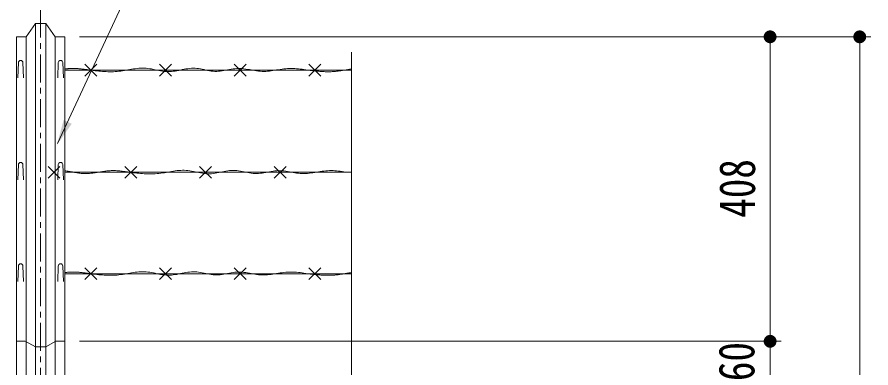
# Model space of a CAD drawing. Units: millimetres, scale not verified. Extents: x -4455 to 4455, y -3150 to 3150.
# Drawn here: x -1525 to -381, y 1366 to 1837 of the extents above; entities that cross this region are included whole.
import ezdxf
from ezdxf.enums import TextEntityAlignment as Align

# ---------------------------------------------------------------- set-up
doc = ezdxf.new("R2010")
doc.units = ezdxf.units.MM
doc.header["$LTSCALE"] = 30
doc.linetypes.add('USER1', pattern=[2, 1.25, -0.25, 0.25, -0.25])
doc.linetypes.add('USER2', pattern=[1.125, 0.75, -0.125, 0.125, -0.125])
for name, color, linetype, lineweight in [('0-0_D-STR-TXT', 3, 'Continuous', 13), ('0-1_D-STR2', 2, 'Continuous', 13), ('0-2_D-STR-DIM', 4, 'Continuous', 13), ('0-3_D-BMK', 2, 'USER2', 13), ('0-4_D-STR1', 1, 'Continuous', 18), ('0-E_SUNPOU', 1, 'Continuous', 18)]:
    doc.layers.add(name, color=color, linetype=linetype, lineweight=lineweight)
doc.styles.add('ＭＳ ゴシック', font='')
doc.styles.get('ＭＳ ゴシック').set_extended_font_data('MS Gothic')

# ---------------------------------------------------------------- blocks, each defined once
blk = doc.blocks.new('M1')
at = {"layer": '0-E_SUNPOU'}
blk.add_line((-7.5, 0), (-57.86, 0), dxfattribs=at)
for points in [[(0, 0), (-7.5, 0), (-7.44, 0.94)], [(0, 0), (-7.44, -0.94), (-7.5, 0)], [(0, 0), (-7.44, 0.94), (-7.26, 1.87)], [(0, 0), (-7.26, -1.87), (-7.44, -0.94)], [(0, 0), (-7.26, 1.87), (-6.97, 2.76)], [(0, 0), (-6.97, -2.76), (-7.26, -1.87)], [(0, 0), (-6.97, 2.76), (-6.57, 3.61)], [(0, 0), (-6.57, -3.61), (-6.97, -2.76)], [(0, 0), (-6.57, 3.61), (-6.07, 4.41)], [(0, 0), (-6.07, -4.41), (-6.57, -3.61)], [(0, 0), (-6.07, 4.41), (-5.47, 5.13)], [(0, 0), (-5.47, -5.13), (-6.07, -4.41)], [(0, 0), (-5.47, 5.13), (-4.78, 5.78)], [(0, 0), (-4.78, -5.78), (-5.47, -5.13)], [(0, 0), (-4.78, 5.78), (-4.02, 6.33)], [(0, 0), (-4.02, -6.33), (-4.78, -5.78)], [(0, 0), (-4.02, 6.33), (-3.19, 6.79)], [(0, 0), (-3.19, -6.79), (-4.02, -6.33)], [(0, 0), (-3.19, 6.79), (-2.32, 7.13)], [(0, 0), (-2.32, -7.13), (-3.19, -6.79)], [(0, 0), (-2.32, 7.13), (-1.41, 7.37)], [(0, 0), (-1.41, -7.37), (-2.32, -7.13)], [(0, 0), (-1.41, 7.37), (-0.47, 7.49)], [(0, 0), (-0.47, -7.49), (-1.41, -7.37)], [(0, 0), (-0.47, 7.49), (0.47, 7.49)], [(0, 0), (0.47, -7.49), (-0.47, -7.49)], [(0, 0), (0.47, 7.49), (1.41, 7.37)], [(0, 0), (1.41, 7.37), (2.32, 7.13)], [(0, 0), (2.32, 7.13), (3.19, 6.79)], [(0, 0), (3.19, 6.79), (4.02, 6.33)], [(0, 0), (4.02, 6.33), (4.78, 5.78)], [(0, 0), (4.78, 5.78), (5.47, 5.13)], [(0, 0), (5.47, 5.13), (6.07, 4.41)], [(0, 0), (6.07, 4.41), (6.57, 3.61)], [(0, 0), (6.57, 3.61), (6.97, 2.76)], [(0, 0), (6.97, 2.76), (7.26, 1.87)], [(0, 0), (7.26, 1.87), (7.44, 0.94)], [(0, 0), (7.44, 0.94), (7.5, 0)], [(0, 0), (1.41, -7.37), (0.47, -7.49)], [(0, 0), (2.32, -7.13), (1.41, -7.37)], [(0, 0), (3.19, -6.79), (2.32, -7.13)], [(0, 0), (4.02, -6.33), (3.19, -6.79)], [(0, 0), (4.78, -5.78), (4.02, -6.33)], [(0, 0), (5.47, -5.13), (4.78, -5.78)], [(0, 0), (6.07, -4.41), (5.47, -5.13)], [(0, 0), (6.57, -3.61), (6.07, -4.41)], [(0, 0), (6.97, -2.76), (6.57, -3.61)], [(0, 0), (7.26, -1.87), (6.97, -2.76)], [(0, 0), (7.44, -0.94), (7.26, -1.87)], [(0, 0), (7.5, 0), (7.44, -0.94)]]:
    blk.add_solid(points, dxfattribs=at)

msp = doc.modelspace()

# ---------------------------------------------------------------- linework, layer by layer
at = {"layer": '0-0_D-STR-TXT', "color": 7, "lineweight": 9}
msp.add_lwpolyline([(-994.7, 1911.09), (-1356.87, 1911.09), (-1470.33, 1666.95)], dxfattribs=at)
at = {"layer": '0-0_D-STR-TXT', "color": 7}
msp.add_solid([(-1471.3, 1664.87), (-1462.2, 1698.68), (-1451.33, 1693.63)], dxfattribs=at)
at = {"layer": '0-1_D-STR2', "color": 1}
for p, q in [((-1433.63, 1773.46), (-1417.77, 1757.6)), ((-1417.77, 1773.46), (-1433.63, 1757.6)), ((-1333.63, 1773.46), (-1317.77, 1757.6)), ((-1317.77, 1773.46), (-1333.63, 1757.6)), ((-1233.63, 1773.46), (-1217.77, 1757.6)), ((-1217.77, 1773.46), (-1233.63, 1757.6)), ((-1133.63, 1773.46), (-1117.77, 1757.6)), ((-1117.77, 1773.46), (-1133.63, 1757.6)), ((-1460.51, 1765.53), (-1076.85, 1765.53)), ((-1482.97, 1636.52), (-1467.11, 1620.65)), ((-1467.11, 1636.52), (-1482.97, 1620.65)), ((-1380.05, 1636.52), (-1364.19, 1620.65)), ((-1364.19, 1636.52), (-1380.05, 1620.65)), ((-1280.05, 1636.52), (-1264.19, 1620.65)), ((-1264.19, 1636.52), (-1280.05, 1620.65)), ((-1180.05, 1636.52), (-1164.19, 1620.65)), ((-1164.19, 1636.52), (-1180.05, 1620.65)), ((-1460.51, 1628.59), (-1076.85, 1628.59)), ((-1433.63, 1500.57), (-1417.77, 1484.71)), ((-1417.77, 1500.57), (-1433.63, 1484.71)), ((-1333.63, 1500.57), (-1317.77, 1484.71)), ((-1317.77, 1500.57), (-1333.63, 1484.71)), ((-1233.63, 1500.57), (-1217.77, 1484.71)), ((-1217.77, 1500.57), (-1233.63, 1484.71)), ((-1133.63, 1500.57), (-1117.77, 1484.71)), ((-1117.77, 1500.57), (-1133.63, 1484.71)), ((-1460.51, 1492.64), (-1076.85, 1492.64))]:
    msp.add_line(p, q, dxfattribs=at)
for points in [[(-1453.21, 1767.69), (-1453.88, 1767.66), (-1454.54, 1767.61), (-1455.2, 1767.56), (-1455.87, 1767.51), (-1456.53, 1767.45), (-1457.19, 1767.38), (-1457.86, 1767.31), (-1458.52, 1767.24), (-1459.18, 1767.16), (-1459.85, 1767.08), (-1460.51, 1766.99), (-1460.51, 1766.99)], [(-1427.32, 1765.53), (-1427.99, 1765.63), (-1428.65, 1765.73), (-1429.32, 1765.83), (-1429.98, 1765.93), (-1430.64, 1766.03), (-1431.31, 1766.13), (-1431.97, 1766.22), (-1432.64, 1766.32), (-1433.3, 1766.41), (-1433.96, 1766.5), (-1434.63, 1766.59), (-1435.29, 1766.68), (-1435.96, 1766.77), (-1436.62, 1766.85), (-1437.28, 1766.93), (-1437.95, 1767.01), (-1438.61, 1767.09), (-1439.28, 1767.16), (-1439.94, 1767.23), (-1440.6, 1767.3), (-1441.27, 1767.36), (-1441.93, 1767.42), (-1442.59, 1767.48), (-1443.26, 1767.53), (-1443.92, 1767.57), (-1444.59, 1767.62), (-1445.25, 1767.66), (-1445.91, 1767.69), (-1446.58, 1767.72), (-1447.24, 1767.74), (-1447.9, 1767.76), (-1448.57, 1767.77), (-1449.23, 1767.78), (-1449.9, 1767.78), (-1450.56, 1767.78), (-1451.22, 1767.76), (-1451.89, 1767.75), (-1452.55, 1767.72), (-1453.21, 1767.69)], [(-1419.98, 1764.7), (-1422.43, 1764.97), (-1424.87, 1765.25), (-1427.32, 1765.53)], [(-1325.05, 1763.61), (-1327.48, 1763.85), (-1329.9, 1764.19), (-1332.32, 1764.6), (-1334.74, 1765.06), (-1337.16, 1765.56), (-1339.58, 1766.07), (-1342, 1766.56), (-1344.42, 1767.03), (-1346.84, 1767.45), (-1349.27, 1767.79), (-1351.69, 1768.03), (-1354.11, 1768.17), (-1356.54, 1768.19), (-1358.97, 1768.11), (-1361.39, 1767.95), (-1363.82, 1767.71), (-1366.25, 1767.41), (-1368.69, 1767.06), (-1371.12, 1766.67), (-1373.55, 1766.26), (-1375.99, 1765.83), (-1378.42, 1765.41), (-1380.86, 1765), (-1383.3, 1764.61), (-1385.74, 1764.26), (-1388.18, 1763.96), (-1390.62, 1763.72), (-1393.07, 1763.54), (-1395.51, 1763.43), (-1397.95, 1763.37), (-1400.4, 1763.37), (-1402.84, 1763.41), (-1405.29, 1763.5), (-1407.74, 1763.63), (-1410.18, 1763.79), (-1412.63, 1763.98), (-1415.08, 1764.2), (-1417.53, 1764.44), (-1419.98, 1764.7)], [(-1230.42, 1767.62), (-1232.86, 1767.4), (-1235.29, 1767.08), (-1237.72, 1766.69), (-1240.15, 1766.26), (-1242.58, 1765.8), (-1245.02, 1765.34), (-1247.45, 1764.9), (-1249.88, 1764.5), (-1252.31, 1764.18), (-1254.73, 1763.94), (-1257.16, 1763.83), (-1259.58, 1763.84), (-1262.01, 1764.01), (-1264.43, 1764.31), (-1266.85, 1764.7), (-1269.27, 1765.16), (-1271.69, 1765.66), (-1274.11, 1766.18), (-1276.53, 1766.69), (-1278.95, 1767.16), (-1281.37, 1767.56), (-1283.79, 1767.87), (-1286.21, 1768.05), (-1288.63, 1768.09), (-1291.06, 1767.99), (-1293.49, 1767.77), (-1295.91, 1767.45), (-1298.34, 1767.06), (-1300.77, 1766.61), (-1303.2, 1766.13), (-1305.63, 1765.63), (-1308.06, 1765.13), (-1310.49, 1764.67), (-1312.92, 1764.25), (-1315.35, 1763.91), (-1317.78, 1763.65), (-1320.21, 1763.5), (-1322.63, 1763.49), (-1325.05, 1763.61)], [(-1135.47, 1765.53), (-1137.91, 1765.9), (-1140.36, 1766.26), (-1142.8, 1766.6), (-1145.24, 1766.91), (-1147.68, 1767.19), (-1150.12, 1767.42), (-1152.56, 1767.61), (-1155, 1767.73), (-1157.44, 1767.78), (-1159.87, 1767.75), (-1162.31, 1767.64), (-1164.75, 1767.44), (-1167.19, 1767.18), (-1169.63, 1766.86), (-1172.06, 1766.5), (-1174.5, 1766.12), (-1176.94, 1765.72), (-1179.37, 1765.33), (-1181.81, 1764.95), (-1184.24, 1764.61), (-1186.68, 1764.3), (-1189.11, 1764.05), (-1191.54, 1763.88), (-1193.97, 1763.79), (-1196.41, 1763.8), (-1198.84, 1763.92), (-1201.27, 1764.15), (-1203.7, 1764.46), (-1206.13, 1764.84), (-1208.56, 1765.26), (-1210.98, 1765.7), (-1213.41, 1766.15), (-1215.84, 1766.57), (-1218.27, 1766.96), (-1220.7, 1767.29), (-1223.13, 1767.54), (-1225.56, 1767.69), (-1227.99, 1767.72), (-1230.42, 1767.62)], [(-1122.55, 1764.14), (-1123.72, 1764.25), (-1124.9, 1764.36), (-1126.07, 1764.48), (-1127.25, 1764.6), (-1128.42, 1764.73), (-1129.6, 1764.86), (-1130.77, 1764.99), (-1131.95, 1765.12), (-1133.12, 1765.26), (-1134.3, 1765.39), (-1135.47, 1765.53)], [(-1076.85, 1767.06), (-1078.02, 1766.87), (-1079.19, 1766.68), (-1080.36, 1766.49), (-1081.52, 1766.29), (-1082.69, 1766.09), (-1083.86, 1765.88), (-1085.03, 1765.68), (-1086.2, 1765.48), (-1087.37, 1765.27), (-1088.54, 1765.08), (-1089.71, 1764.88), (-1090.88, 1764.7), (-1092.05, 1764.52), (-1093.22, 1764.35), (-1094.39, 1764.19), (-1095.56, 1764.05), (-1096.73, 1763.91), (-1097.91, 1763.8), (-1099.08, 1763.69), (-1100.25, 1763.61), (-1101.42, 1763.53), (-1102.59, 1763.47), (-1103.77, 1763.43), (-1104.94, 1763.39), (-1106.11, 1763.37), (-1107.28, 1763.36), (-1108.46, 1763.37), (-1109.63, 1763.38), (-1110.81, 1763.41), (-1111.98, 1763.44), (-1113.15, 1763.49), (-1114.33, 1763.54), (-1115.5, 1763.6), (-1116.68, 1763.67), (-1117.85, 1763.75), (-1119.02, 1763.84), (-1120.2, 1763.93), (-1121.37, 1764.03), (-1122.55, 1764.14)], [(-1430.2, 1626.91), (-1431.65, 1626.86), (-1433.09, 1626.84), (-1434.54, 1626.85), (-1435.98, 1626.91), (-1437.42, 1627), (-1438.87, 1627.13), (-1440.31, 1627.3), (-1441.75, 1627.49), (-1443.2, 1627.7), (-1444.64, 1627.93), (-1446.08, 1628.18), (-1447.52, 1628.44), (-1448.97, 1628.7), (-1450.41, 1628.97), (-1451.85, 1629.23), (-1453.3, 1629.49), (-1454.74, 1629.73), (-1456.18, 1629.96), (-1457.62, 1630.17), (-1459.07, 1630.36), (-1460.51, 1630.51)], [(-1373.74, 1628.59), (-1375.19, 1628.8), (-1376.64, 1629.02), (-1378.09, 1629.23), (-1379.54, 1629.44), (-1380.99, 1629.64), (-1382.44, 1629.83), (-1383.89, 1630.01), (-1385.34, 1630.18), (-1386.78, 1630.33), (-1388.23, 1630.46), (-1389.68, 1630.58), (-1391.13, 1630.68), (-1392.58, 1630.75), (-1394.03, 1630.81), (-1395.48, 1630.83), (-1396.93, 1630.83), (-1398.38, 1630.8), (-1399.82, 1630.74), (-1401.27, 1630.64), (-1402.72, 1630.52), (-1404.17, 1630.38), (-1405.62, 1630.21), (-1407.06, 1630.03), (-1408.51, 1629.83), (-1409.96, 1629.61), (-1411.41, 1629.39), (-1412.85, 1629.16), (-1414.3, 1628.93), (-1415.75, 1628.69), (-1417.19, 1628.46), (-1418.64, 1628.23), (-1420.09, 1628), (-1421.53, 1627.79), (-1422.98, 1627.6), (-1424.42, 1627.42), (-1425.87, 1627.25), (-1427.31, 1627.11), (-1428.76, 1627), (-1430.2, 1626.91)], [(-1366.39, 1627.75), (-1368.84, 1628.02), (-1371.29, 1628.3), (-1373.74, 1628.59)], [(-1271.47, 1626.66), (-1273.89, 1626.9), (-1276.32, 1627.24), (-1278.74, 1627.65), (-1281.16, 1628.11), (-1283.58, 1628.61), (-1286, 1629.12), (-1288.42, 1629.62), (-1290.84, 1630.09), (-1293.26, 1630.5), (-1295.68, 1630.84), (-1298.1, 1631.09), (-1300.53, 1631.22), (-1302.95, 1631.24), (-1305.38, 1631.16), (-1307.81, 1631), (-1310.24, 1630.76), (-1312.67, 1630.46), (-1315.1, 1630.11), (-1317.53, 1629.72), (-1319.97, 1629.31), (-1322.4, 1628.89), (-1324.84, 1628.46), (-1327.28, 1628.05), (-1329.72, 1627.66), (-1332.16, 1627.31), (-1334.6, 1627.01), (-1337.04, 1626.77), (-1339.48, 1626.6), (-1341.92, 1626.48), (-1344.37, 1626.43), (-1346.81, 1626.42), (-1349.26, 1626.47), (-1351.71, 1626.55), (-1354.15, 1626.68), (-1356.6, 1626.84), (-1359.05, 1627.03), (-1361.5, 1627.25), (-1363.94, 1627.49), (-1366.39, 1627.75)], [(-1176.84, 1630.67), (-1179.27, 1630.45), (-1181.7, 1630.13), (-1184.14, 1629.75), (-1186.57, 1629.31), (-1189, 1628.85), (-1191.43, 1628.39), (-1193.86, 1627.95), (-1196.29, 1627.56), (-1198.72, 1627.23), (-1201.15, 1627), (-1203.58, 1626.88), (-1206, 1626.9), (-1208.42, 1627.07), (-1210.84, 1627.36), (-1213.26, 1627.75), (-1215.68, 1628.21), (-1218.1, 1628.72), (-1220.52, 1629.24), (-1222.94, 1629.74), (-1225.36, 1630.21), (-1227.78, 1630.61), (-1230.2, 1630.92), (-1232.63, 1631.11), (-1235.05, 1631.14), (-1237.48, 1631.04), (-1239.9, 1630.82), (-1242.33, 1630.51), (-1244.76, 1630.11), (-1247.19, 1629.66), (-1249.62, 1629.18), (-1252.05, 1628.68), (-1254.48, 1628.19), (-1256.91, 1627.72), (-1259.34, 1627.31), (-1261.77, 1626.96), (-1264.19, 1626.7), (-1266.62, 1626.56), (-1269.05, 1626.54), (-1271.47, 1626.66)], [(-1081.89, 1628.59), (-1084.33, 1628.95), (-1086.77, 1629.31), (-1089.21, 1629.65), (-1091.65, 1629.96), (-1094.09, 1630.24), (-1096.53, 1630.48), (-1098.97, 1630.66), (-1101.41, 1630.78), (-1103.85, 1630.83), (-1106.29, 1630.81), (-1108.73, 1630.69), (-1111.17, 1630.5), (-1113.6, 1630.23), (-1116.04, 1629.91), (-1118.48, 1629.56), (-1120.92, 1629.17), (-1123.35, 1628.78), (-1125.79, 1628.38), (-1128.22, 1628.01), (-1130.66, 1627.66), (-1133.09, 1627.35), (-1135.52, 1627.11), (-1137.96, 1626.93), (-1140.39, 1626.84), (-1142.82, 1626.86), (-1145.25, 1626.98), (-1147.68, 1627.21), (-1150.11, 1627.52), (-1152.54, 1627.89), (-1154.97, 1628.31), (-1157.4, 1628.75), (-1159.83, 1629.2), (-1162.26, 1629.63), (-1164.69, 1630.01), (-1167.12, 1630.34), (-1169.55, 1630.59), (-1171.98, 1630.74), (-1174.41, 1630.77), (-1176.84, 1630.67)], [(-1453.21, 1494.8), (-1453.88, 1494.76), (-1454.54, 1494.72), (-1455.2, 1494.67), (-1455.87, 1494.62), (-1456.53, 1494.56), (-1457.19, 1494.49), (-1457.86, 1494.42), (-1458.52, 1494.35), (-1459.18, 1494.27), (-1459.85, 1494.19), (-1460.51, 1494.1)], [(-1427.32, 1492.64), (-1427.99, 1492.74), (-1428.65, 1492.84), (-1429.32, 1492.94), (-1429.98, 1493.04), (-1430.64, 1493.14), (-1431.31, 1493.23), (-1431.97, 1493.33), (-1432.64, 1493.42), (-1433.3, 1493.52), (-1433.96, 1493.61), (-1434.63, 1493.7), (-1435.29, 1493.79), (-1435.96, 1493.88), (-1436.62, 1493.96), (-1437.28, 1494.04), (-1437.95, 1494.12), (-1438.61, 1494.2), (-1439.28, 1494.27), (-1439.94, 1494.34), (-1440.6, 1494.41), (-1441.27, 1494.47), (-1441.93, 1494.53), (-1442.6, 1494.58), (-1443.26, 1494.64), (-1443.92, 1494.68), (-1444.59, 1494.73), (-1445.25, 1494.76), (-1445.91, 1494.8), (-1446.58, 1494.83), (-1447.24, 1494.85), (-1447.91, 1494.87), (-1448.57, 1494.88), (-1449.23, 1494.89), (-1449.9, 1494.89), (-1450.56, 1494.88), (-1451.22, 1494.87), (-1451.89, 1494.85), (-1452.55, 1494.83), (-1453.21, 1494.8)], [(-1419.98, 1491.8), (-1422.43, 1492.08), (-1424.87, 1492.35), (-1427.32, 1492.64)], [(-1325.05, 1490.72), (-1327.48, 1490.96), (-1329.9, 1491.29), (-1332.32, 1491.7), (-1334.74, 1492.17), (-1337.16, 1492.67), (-1339.58, 1493.17), (-1342, 1493.67), (-1344.42, 1494.14), (-1346.84, 1494.55), (-1349.27, 1494.89), (-1351.69, 1495.14), (-1354.11, 1495.27), (-1356.54, 1495.29), (-1358.97, 1495.22), (-1361.39, 1495.05), (-1363.82, 1494.82), (-1366.25, 1494.52), (-1368.69, 1494.17), (-1371.12, 1493.78), (-1373.55, 1493.37), (-1375.99, 1492.94), (-1378.42, 1492.52), (-1380.86, 1492.11), (-1383.3, 1491.72), (-1385.74, 1491.37), (-1388.18, 1491.07), (-1390.62, 1490.83), (-1393.07, 1490.65), (-1395.51, 1490.54), (-1397.95, 1490.48), (-1400.4, 1490.48), (-1402.84, 1490.52), (-1405.29, 1490.61), (-1407.74, 1490.73), (-1410.18, 1490.9), (-1412.63, 1491.09), (-1415.08, 1491.31), (-1417.53, 1491.55), (-1419.98, 1491.8)], [(-1230.42, 1494.72), (-1232.86, 1494.5), (-1235.29, 1494.19), (-1237.72, 1493.8), (-1240.15, 1493.36), (-1242.58, 1492.91), (-1245.02, 1492.44), (-1247.45, 1492), (-1249.88, 1491.61), (-1252.31, 1491.29), (-1254.73, 1491.05), (-1257.16, 1490.93), (-1259.58, 1490.95), (-1262.01, 1491.12), (-1264.43, 1491.41), (-1266.85, 1491.8), (-1269.27, 1492.27), (-1271.69, 1492.77), (-1274.11, 1493.29), (-1276.53, 1493.8), (-1278.95, 1494.27), (-1281.37, 1494.67), (-1283.79, 1494.97), (-1286.21, 1495.16), (-1288.63, 1495.2), (-1291.06, 1495.1), (-1293.49, 1494.88), (-1295.91, 1494.56), (-1298.34, 1494.17), (-1300.77, 1493.72), (-1303.2, 1493.23), (-1305.63, 1492.73), (-1308.06, 1492.24), (-1310.49, 1491.78), (-1312.92, 1491.36), (-1315.35, 1491.01), (-1317.78, 1490.76), (-1320.21, 1490.61), (-1322.63, 1490.6), (-1325.05, 1490.72)], [(-1135.47, 1492.64), (-1137.91, 1493.01), (-1140.36, 1493.36), (-1142.8, 1493.7), (-1145.24, 1494.02), (-1147.68, 1494.3), (-1150.12, 1494.53), (-1152.56, 1494.71), (-1155, 1494.84), (-1157.44, 1494.89), (-1159.87, 1494.86), (-1162.31, 1494.75), (-1164.75, 1494.55), (-1167.19, 1494.29), (-1169.63, 1493.97), (-1172.06, 1493.61), (-1174.5, 1493.23), (-1176.94, 1492.83), (-1179.37, 1492.44), (-1181.81, 1492.06), (-1184.24, 1491.71), (-1186.68, 1491.41), (-1189.11, 1491.16), (-1191.54, 1490.99), (-1193.97, 1490.9), (-1196.41, 1490.91), (-1198.84, 1491.03), (-1201.27, 1491.26), (-1203.7, 1491.57), (-1206.13, 1491.95), (-1208.56, 1492.37), (-1210.98, 1492.81), (-1213.41, 1493.25), (-1215.84, 1493.68), (-1218.27, 1494.07), (-1220.7, 1494.4), (-1223.13, 1494.65), (-1225.56, 1494.8), (-1227.99, 1494.83), (-1230.42, 1494.72)], [(-1122.55, 1491.24), (-1123.72, 1491.35), (-1124.9, 1491.47), (-1126.07, 1491.59), (-1127.25, 1491.71), (-1128.42, 1491.84), (-1129.6, 1491.97), (-1130.77, 1492.1), (-1131.95, 1492.23), (-1133.12, 1492.37), (-1134.3, 1492.5), (-1135.47, 1492.64), (-1135.47, 1492.64)], [(-1076.85, 1494.16), (-1078.02, 1493.98), (-1079.19, 1493.79), (-1080.36, 1493.6), (-1081.52, 1493.4), (-1082.69, 1493.2), (-1083.86, 1492.99), (-1085.03, 1492.79), (-1086.2, 1492.58), (-1087.37, 1492.38), (-1088.54, 1492.18), (-1089.71, 1491.99), (-1090.88, 1491.81), (-1092.05, 1491.63), (-1093.22, 1491.46), (-1094.39, 1491.3), (-1095.56, 1491.16), (-1096.73, 1491.02), (-1097.91, 1490.9), (-1099.08, 1490.8), (-1100.25, 1490.71), (-1101.42, 1490.64), (-1102.59, 1490.58), (-1103.77, 1490.53), (-1104.94, 1490.5), (-1106.11, 1490.48), (-1107.28, 1490.47), (-1108.46, 1490.48), (-1109.63, 1490.49), (-1110.81, 1490.51), (-1111.98, 1490.55), (-1113.15, 1490.59), (-1114.33, 1490.65), (-1115.5, 1490.71), (-1116.68, 1490.78), (-1117.85, 1490.86), (-1119.02, 1490.95), (-1120.2, 1491.04), (-1121.37, 1491.14), (-1122.55, 1491.24)]]:
    msp.add_lwpolyline(points, dxfattribs=at)
at = {"layer": '0-2_D-STR-DIM', "color": 1, "lineweight": 18}
for p, q in [((-1441.01, 1810.15), (-501, 1810.15)), ((-1441.01, 1810.15), (-381, 1810.15)), ((-516, 1436.51), (-516, 1775.65)), ((-396, 1775.65), (-396, -123.49)), ((-516, 1436.51), (-516, 1471.01)), ((-1441.02, 1402.01), (-501, 1402.01)), ((-1441.02, 1402.01), (-501, 1402.01)), ((-516, 1342.01), (-516, 1402.01))]:
    msp.add_line(p, q, dxfattribs=at)
at = {"layer": '0-2_D-STR-DIM'}
msp.add_line((-1076.85, 1789.71), (-1076.85, 574.77), dxfattribs=at)
at = {"layer": '0-3_D-BMK', "linetype": 'USER1'}
msp.add_line((-1493.02, 1846.63), (-1493.02, -435.83), dxfattribs=at)
at = {"layer": '0-4_D-STR1'}
for p, q in [((-1500.01, 1827.95), (-1500.02, -412.99)), ((-1486.01, 1827.95), (-1486.02, -412.99)), ((-1512.49, 1810.15), (-1512.5, -412.99)), ((-1473.51, 1810.15), (-1473.52, -412.99)), ((-1473.51, 1810.15), (-1460.51, 1810.15)), ((-1460.51, 1810.15), (-1460.52, -412.99)), ((-1523.51, 1755.05), (-1522.76, 1775.55)), ((-1516.01, 1755.05), (-1516.76, 1775.55)), ((-1470.03, 1755.05), (-1469.28, 1775.55)), ((-1462.53, 1755.05), (-1463.28, 1775.55)), ((-1523.51, 1618.32), (-1522.76, 1638.82)), ((-1516.01, 1618.32), (-1516.76, 1638.82)), ((-1470.03, 1618.32), (-1469.28, 1638.82)), ((-1462.53, 1618.32), (-1463.28, 1638.82)), ((-1523.51, 1482.39), (-1522.76, 1502.89)), ((-1516.01, 1482.39), (-1516.76, 1502.89)), ((-1470.03, 1482.39), (-1469.28, 1502.89)), ((-1462.53, 1482.39), (-1463.28, 1502.89)), ((-1486.02, 1394.77), (-1472.52, 1402.01)), ((-1472.52, 1402.01), (-1460.51, 1402.01)), ((-1500.02, 1394.77), (-1486.02, 1394.77))]:
    msp.add_line(p, q, dxfattribs=at)
for points in [[(-1500.01, 1827.95), (-1512.49, 1810.15), (-1525.51, 1810.15), (-1525.52, -412.99)], [(-1500.01, 1827.95), (-1486.01, 1827.95), (-1473.51, 1810.15)], [(-1500.02, 1394.77), (-1513.5, 1402.01), (-1525.51, 1402.01)]]:
    msp.add_lwpolyline(points, dxfattribs=at)
for centre in [(-1519.76, 1775.55), (-1466.28, 1775.55), (-1519.76, 1638.82), (-1466.28, 1638.82), (-1519.76, 1502.89), (-1466.28, 1502.89)]:
    msp.add_arc(centre, 3, 0, 180, dxfattribs=at)

# ---------------------------------------------------------------- block references
at = {"layer": '0-2_D-STR-DIM', "xscale": 1.15, "yscale": 1.15}
for p, rotation in [((-516, 1810.15), 90), ((-396, 1810.15), 90), ((-516, 1402.01), 270), ((-516, 1402.01), 270)]:
    msp.add_blockref('M1', p, dxfattribs=dict(at, rotation=rotation))

# ---------------------------------------------------------------- texts
at = {"layer": '0-2_D-STR-DIM', "color": 3, "style": 'ＭＳ ゴシック', "width": 0.8}
for s, p in [('408', (-521.75, 1567.58)), ('60', (-522.59, 1348.62))]:
    msp.add_text(s, height=48.17, rotation=90, dxfattribs=at).set_placement(p, align=Align.BOTTOM_LEFT)

doc.saveas('drawing.dxf')
